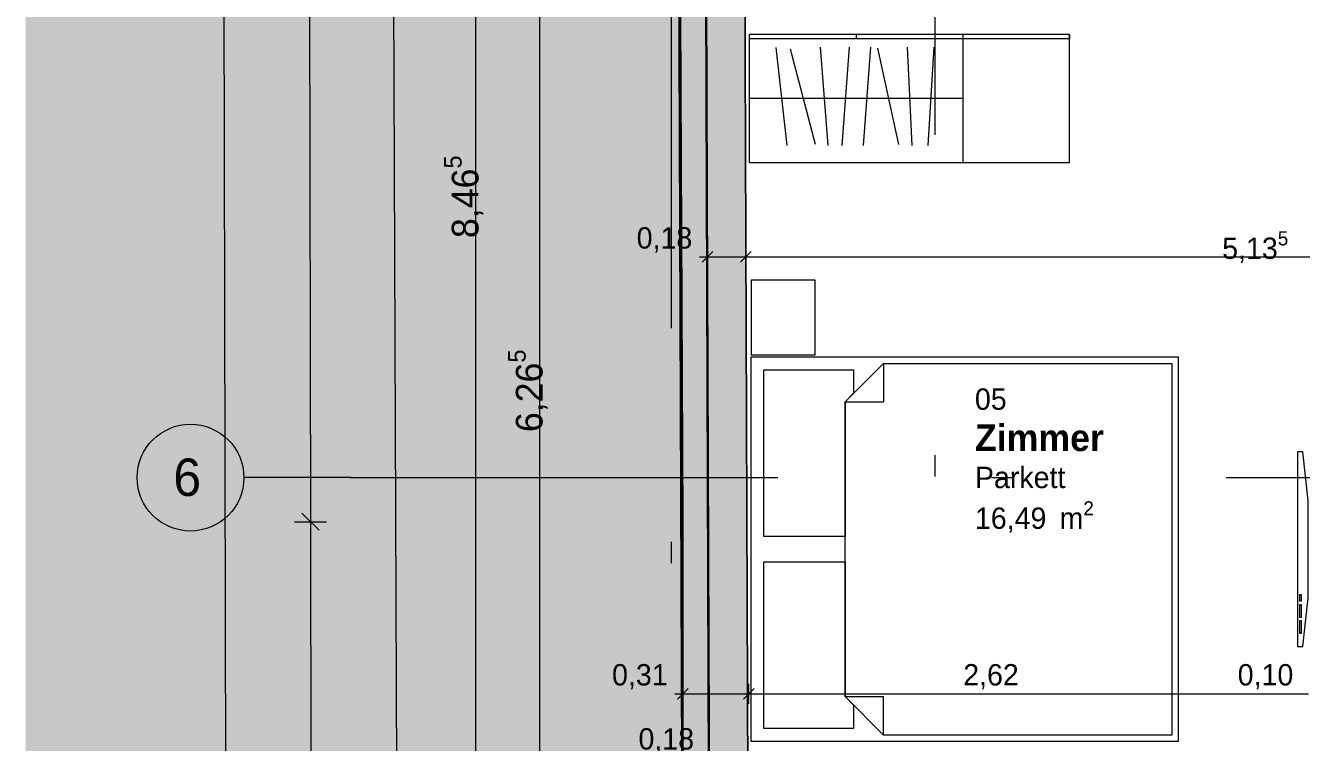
# Model space of a CAD drawing. Header units: metres. Extents: x -3 to 171, y -23 to 41.
# Drawn here: x -3.02 to 2.95, y -13.24 to -9.88 of the extents above; entities that cross this region are included whole.
import ezdxf

# ---------------------------------------------------------------- set-up
doc = ezdxf.new("R2010")
doc.units = ezdxf.units.M
doc.header["$MEASUREMENT"] = 0
doc.linetypes.add('Achse', pattern=[0.004, 0.002, -0.001, 0, -0.001])
doc.linetypes.add('Schnittlinie', pattern=[0.006, 0.003, -0.0015, 0, -0.0015])
for name, color, linetype in [('4._1.DG PP STG1_1_000 Achsraster', 7, 'Continuous'), ('4._1.DG PP STG1_1_110 Wand Aussen', 7, 'Continuous'), ('4._1.DG PP STG1_1_210 Decke', 7, 'Continuous'), ('4._1.DG PP STG1_1_220 Bodenaufbau', 7, 'Continuous'), ('4._1.DG PP STG1_1_510 Möblierung', 7, 'Continuous'), ('4._1.DG PP STG1_1_725 Nachbarbebauung', 7, 'Continuous'), ('4._1.DG PP STG1_1_810 Raum', 7, 'Continuous'), ('4._1.DG PP STG1_1_851 Marker Schnitt', 7, 'Continuous'), ('4._1.DG PP STG1_1_950 Polierplan Bemaßung', 7, 'Continuous'), ('4._1.DG PP STG1_1_Neubau_840 Baulinien', 7, 'Continuous')]:
    doc.layers.add(name, color=color, linetype=linetype)
doc.styles.add('ERSTELLTER_STIL_2', font='')
doc.styles.add('ERSTELLTER_STIL_6', font='')
doc.styles.get('ERSTELLTER_STIL_2').set_extended_font_data('Eurostile')
doc.styles.get('ERSTELLTER_STIL_6').set_extended_font_data('Eurostile', bold=True)
doc.linetypes.add('Grenze Grundstück', pattern='A,0,[1,415_260415_PP_VA_1_7 1 DG1.Shx,S=0.00031746,R=0,X=0,Y=0],-0.04,0', length=0.04)

msp = doc.modelspace()

# ---------------------------------------------------------------- hatches: boundary and pattern name
at = {"layer": '4._1.DG PP STG1_1_110 Wand Aussen', "linetype": 'Continuous', "lineweight": 13, "true_color": 0xff6400}
msp.add_hatch(color=30, dxfattribs=at).paths.add_polyline_path([(0.1795, -14.875), (0.1418, -4.5687), (0.0218, -4.5692), (0.0595, -14.875)])
at = {"layer": '4._1.DG PP STG1_1_110 Wand Aussen', "linetype": 'Continuous', "lineweight": 0, "true_color": 0x373737}
msp.add_hatch(color=250, dxfattribs=at).paths.add_polyline_path([(0.1845, -14.87), (0.1468, -4.5687), (0.1418, -4.5687), (0.1795, -14.87)])
at = {"layer": '4._1.DG PP STG1_1_110 Wand Aussen', "linetype": 'Continuous', "lineweight": 13, "true_color": 0x3f7f02}
msp.add_hatch(color=76, dxfattribs=at).paths.add_polyline_path([(0.3639, -14.69), (0.3268, -4.5681), (0.1468, -4.5687), (0.1839, -14.69)])
at = {"layer": '4._1.DG PP STG1_1_725 Nachbarbebauung', "linetype": 'Continuous', "lineweight": 0, "true_color": 0x1f1f1f}
msp.add_hatch(color=250, dxfattribs=at).paths.add_polyline_path([(-3.0225, -22.5231), (0.0585, -22.5231), (0.0528, -14.1947), (0.0564, -12.2031), (0.0099, -2.0785), (-3.0225, -2.0701)])

# ---------------------------------------------------------------- linework, layer by layer
at = {"layer": '4._1.DG PP STG1_1_000 Achsraster', "color": 5, "linetype": 'Achse', "lineweight": 0, "ltscale": 1000}
for p, q in [((0, 3), (0, -22.5231)), ((-1.5, -12), (-2, -12)), ((-1.5, -12), (21, -12))]:
    msp.add_line(p, q, dxfattribs=at)
at = {"layer": '4._1.DG PP STG1_1_000 Achsraster', "color": 5, "linetype": 'Continuous', "lineweight": 0, "ltscale": 1000}
msp.add_circle((-2.25, -12), 0.25, dxfattribs=at)
at = {"layer": '4._1.DG PP STG1_1_000 Achsraster', "color": 5, "linetype": 'Achse', "lineweight": 0, "ltscale": 1000}
msp.add_point((-1.5, -12), dxfattribs=at)
msp.add_point((-1.5, -12), dxfattribs=at)
at = {"layer": '4._1.DG PP STG1_1_110 Wand Aussen', "color": 7, "linetype": 'Continuous', "lineweight": 13, "ltscale": 1000}
for p, q in [((0.0218, -4.5692), (0.0595, -14.875)), ((0.1418, -4.5687), (0.1795, -14.87))]:
    msp.add_line(p, q, dxfattribs=at)
at = {"layer": '4._1.DG PP STG1_1_110 Wand Aussen', "color": 7, "linetype": 'Continuous', "lineweight": 18, "ltscale": 1000}
msp.add_line((0.1468, -4.5687), (0.1839, -14.69), dxfattribs=at)
at = {"layer": '4._1.DG PP STG1_1_110 Wand Aussen', "color": 7, "linetype": 'Continuous', "lineweight": 13, "ltscale": 1000, "flags": 128}
msp.add_lwpolyline([(0.0168, -4.5692), (0.055, -15)], dxfattribs=at)
at = {"layer": '4._1.DG PP STG1_1_110 Wand Aussen', "color": 7, "linetype": 'Continuous', "lineweight": 18, "ltscale": 1000, "flags": 128}
msp.add_lwpolyline([(0.3639, -14.69), (0.3328, -6.225)], dxfattribs=at)
at = {"layer": '4._1.DG PP STG1_1_210 Decke', "color": 255, "linetype": 'Continuous', "lineweight": 13, "ltscale": 1000, "flags": 128}
msp.add_lwpolyline([(3.625, -0.13), (0.1305, -0.13), (0.1845, -14.87), (5.505, -14.87), (5.505, -15.84), (13.475, -15.84), (13.475, -14.87), (18.8055, -14.87), (18.8546, -0.13), (15.325, -0.13), (15.325, -0.53), (12.525, -0.53), (12.525, -0.13), (6.455, -0.13), (6.455, -0.53), (3.625, -0.53)], close=True, dxfattribs=at)
at = {"layer": '4._1.DG PP STG1_1_220 Bodenaufbau', "color": 7, "linetype": 'Continuous', "lineweight": 13, "ltscale": 1000, "true_color": 0xf4f4f4, "flags": 128}
msp.add_lwpolyline([(0.3111, -0.31), (0.3639, -14.69), (18.6261, -14.69), (18.674, -0.31), (15.505, -0.31), (15.505, -0.71), (12.345, -0.71), (12.345, -0.31), (6.635, -0.31), (6.635, -0.71), (3.445, -0.71), (3.445, -0.31)], close=True, dxfattribs=at)
at = {"layer": '4._1.DG PP STG1_1_510 Möblierung', "color": 8, "linetype": 'Continuous', "lineweight": 13, "ltscale": 1000, "true_color": 0x7e7f7f}
for p, q in [((1.8664, -9.945), (0.3664, -9.945)), ((0.8664, -9.925), (0.8664, -9.945)), ((1.3664, -9.925), (1.3664, -9.945)), ((1.3664, -9.925), (1.3664, -10.525)), ((1.8664, -9.925), (1.8664, -9.945)), ((0.4907, -9.9856), (0.5421, -10.4444)), ((0.5574, -9.9918), (0.6753, -10.4382)), ((0.6989, -9.9848), (0.7339, -10.4452)), ((0.8337, -9.9848), (0.7991, -10.4452)), ((0.9338, -9.9848), (0.899, -10.4452)), ((0.9673, -9.9894), (1.0655, -10.4406)), ((1.1052, -9.9844), (1.1276, -10.4456)), ((1.2307, -9.9846), (1.2021, -10.4454)), ((1.3664, -10.225), (0.3664, -10.225)), ((0.675, -11.075), (0.375, -11.075)), ((0.375, -11.075), (0.375, -11.425)), ((0.675, -11.425), (0.675, -11.075)), ((0.375, -11.425), (0.675, -11.425)), ((0.375, -13.235), (0.375, -11.435)), ((0.375, -11.435), (2.375, -11.435)), ((0.815, -11.645), (0.995, -11.465)), ((0.995, -11.465), (2.345, -11.465)), ((0.995, -11.465), (0.995, -11.645)), ((2.345, -11.465), (2.345, -12.335)), ((2.375, -11.435), (2.375, -13.235)), ((0.815, -12.335), (0.815, -11.645)), ((0.815, -11.645), (0.995, -11.645)), ((0.815, -13.025), (0.815, -12.335)), ((2.345, -12.335), (2.345, -13.205)), ((2.9441, -12.5781), (2.9441, -12.5477)), ((2.9441, -12.5477), (2.9504, -12.5477)), ((2.9504, -12.5781), (2.9441, -12.5781)), ((2.9441, -12.6541), (2.9441, -12.5933)), ((2.9441, -12.5933), (2.9504, -12.5933)), ((2.9504, -12.5477), (2.9504, -12.5781)), ((2.9504, -12.5933), (2.9504, -12.6541)), ((2.9504, -12.6541), (2.9441, -12.6541)), ((2.9441, -12.73), (2.9441, -12.6692)), ((2.9441, -12.6692), (2.9504, -12.6692)), ((2.9504, -12.6692), (2.9504, -12.73)), ((2.9504, -12.73), (2.9441, -12.73)), ((0.995, -13.205), (0.815, -13.025)), ((0.815, -13.025), (0.995, -13.025)), ((0.995, -13.205), (0.995, -13.025)), ((2.375, -13.235), (0.375, -13.235)), ((2.345, -13.205), (0.995, -13.205))]:
    msp.add_line(p, q, dxfattribs=at)
at = {"layer": '4._1.DG PP STG1_1_510 Möblierung', "color": 8, "linetype": 'Continuous', "lineweight": 13, "ltscale": 1000, "true_color": 0x7e7f7f, "flags": 128}
for points in [[(1.8664, -9.925), (0.3664, -9.925), (0.3664, -10.525), (1.8664, -10.525)], [(0.815, -12.275), (0.435, -12.275), (0.435, -11.495), (0.855, -11.495), (0.855, -11.605), (0.815, -11.645)], [(2.9341, -11.8792), (2.9341, -12.7908), (2.9591, -12.7908), (2.9841, -12.5629), (2.9841, -12.1071), (2.9591, -11.8792)], [(0.815, -13.025), (0.855, -13.065), (0.855, -13.175), (0.435, -13.175), (0.435, -12.395), (0.815, -12.395)]]:
    msp.add_lwpolyline(points, close=True, dxfattribs=at)
at = {"layer": '4._1.DG PP STG1_1_725 Nachbarbebauung', "color": 8, "linetype": 'Continuous', "lineweight": 13, "ltscale": 1000, "flags": 128}
msp.add_lwpolyline([(0.0585, -22.5231), (0.0528, -14.1947), (0.0564, -12.2031), (0.0099, -2.0785), (-3.0225, -2.0701)], dxfattribs=at)
at = {"layer": '4._1.DG PP STG1_1_851 Marker Schnitt', "color": 7, "linetype": 'Schnittlinie', "lineweight": 13, "ltscale": 1000}
msp.add_line((1.235, 4.805), (1.235, -18.6375), dxfattribs=at)
at = {"layer": '4._1.DG PP STG1_1_950 Polierplan Bemaßung', "color": 1, "linetype": 'Continuous', "lineweight": 13, "ltscale": 1000, "true_color": 0xfb0106}
for p, q in [((-2.1122, -0.0044), (-2.0682, -22.5231)), ((-1.7122, -0.0036), (-1.6884, -12.2065)), ((-1.2816, -13.9353), (-1.3325, -1.0753)), ((-1.6483, -12.2464), (-1.7285, -12.1666)), ((-1.7634, -12.2066), (-1.6134, -12.2063)), ((-1.6884, -12.2065), (-1.6682, -22.5231))]:
    msp.add_line(p, q, dxfattribs=at)
at = {"layer": '4._1.DG PP STG1_1_950 Polierplan Bemaßung', "color": 76, "linetype": 'Continuous', "lineweight": 13, "ltscale": 1000, "true_color": 0x3f7f02}
for p, q in [((-0.9137, -14.69), (-0.9137, -6.225)), ((0.1706, -11.013), (0.1706, -10.9193)), ((0.3501, -11.013), (0.3501, -10.9193)), ((0.1331, -10.9661), (0.1706, -10.9661)), ((0.1956, -10.9411), (0.1456, -10.9911)), ((0.1706, -10.9661), (0.3501, -10.9661)), ((0.3751, -10.9411), (0.3251, -10.9911)), ((0.3501, -10.9661), (5.485, -10.9661))]:
    msp.add_line(p, q, dxfattribs=at)
at = {"layer": '4._1.DG PP STG1_1_950 Polierplan Bemaßung', "color": 6, "linetype": 'Continuous', "lineweight": 13, "ltscale": 1000, "true_color": 0xfb02fe}
for p, q in [((-0.6137, -14.69), (-0.6137, -8.425)), ((0.0178, -13.0117), (0.0553, -13.0117)), ((0.0803, -12.9867), (0.0303, -13.0367)), ((0.0553, -13.0586), (0.0553, -12.9648)), ((0.0553, -13.0117), (0.3639, -13.0117)), ((0.3889, -12.9867), (0.3389, -13.0367)), ((0.3639, -13.0586), (0.3639, -12.9648)), ((0.3639, -13.0117), (2.985, -13.0117))]:
    msp.add_line(p, q, dxfattribs=at)
at = {"layer": '4._1.DG PP STG1_1_Neubau_840 Baulinien', "color": 76, "linetype": 'Grenze Grundstück', "lineweight": 13, "ltscale": 1000, "true_color": 0x3f7f02, "flags": 128}
msp.add_lwpolyline([(0.0612, -22.5231), (0.0564, -12.2031), (0, -0.0002), (18.985, -0.0012), (18.958, -11.4452), (18.9035, -19.5703), (18.8897, -22.5231)], dxfattribs=at)

# ---------------------------------------------------------------- texts
at = {"layer": '4._1.DG PP STG1_1_000 Achsraster', "color": 5, "linetype": 'Continuous', "lineweight": 0, "insert": (-2.3305, -11.9107), "char_height": 0.175, "attachment_point": 1, "style": 'ERSTELLTER_STIL_2'}
msp.add_mtext('\\A1;{\\pql;\\pt0;\\fEurostile|b0|i0|c0|p0;\\W1.000000;6}', dxfattribs=at)
at = {"layer": '4._1.DG PP STG1_1_810 Raum', "color": 7, "linetype": 'Continuous', "lineweight": 13, "attachment_point": 1}
for s, insert, char_height, style in [('\\A1;{\\pql;\\pt0;\\fEurostile|b0|i0|c0|p0;\\W1.000000;05}', (1.423, -11.5825), 0.1, 'ERSTELLTER_STIL_2'), ('\\A1;{\\pql;\\pt0;\\fEurostile|b1|i0|c0|p0;\\W1.000000;Zimmer}', (1.423, -11.7507), 0.125, 'ERSTELLTER_STIL_6'), ('\\A1;{\\pql;\\pt0;\\fEurostile|b0|i0|c0|p0;\\W1.000000;Parkett}', (1.423, -11.9491), 0.1, 'ERSTELLTER_STIL_2'), ('\\A1;{\\pql;\\pt0,0.05;\\fEurostile|b0|i0|c0|p0;\\W1.000000;16,49\\fEurostile|b0|i0|c0|p0;\\W1.000000;\\A1{\\H.66x;\\S^  ;}\\fEurostile|b0|i0|c0|p0;\\W1.000000; m\\fEurostile|b0|i0|c0|p0;\\W1.000000;\\A1{\\H.66x;\\S2^  ;}}', (1.423, -12.1106), 0.1, 'ERSTELLTER_STIL_2')]:
    msp.add_mtext(s, dxfattribs=dict(at, insert=insert, char_height=char_height, style=style))
at = {"layer": '4._1.DG PP STG1_1_950 Polierplan Bemaßung', "color": 76, "linetype": 'Continuous', "lineweight": 13, "true_color": 0x3f7f02, "insert": (-0.865, -10.8784), "char_height": 0.125, "attachment_point": 7, "rotation": 90, "style": 'ERSTELLTER_STIL_2'}
msp.add_mtext('\\A1;{\\pql;\\fEurostile|b0|i0|c0|p0;\\W1.000000;8,46\\fEurostile|b0|i0|c0|p0;\\W1.000000;\\A1{\\H.66x;\\S5^  ;}}', dxfattribs=at)
at = {"layer": '4._1.DG PP STG1_1_950 Polierplan Bemaßung', "color": 76, "linetype": 'Continuous', "lineweight": 13, "true_color": 0x3f7f02, "char_height": 0.1, "width": 0.306373, "attachment_point": 7, "style": 'ERSTELLTER_STIL_2'}
for insert in [(-0.1608, -10.9461), (-0.1523, -13.2917)]:
    msp.add_mtext('\\A1;{\\pql;\\fEurostile|b0|i0|c0|p0;\\W1.000000;0,18}', dxfattribs=dict(at, insert=insert))
at = {"layer": '4._1.DG PP STG1_1_950 Polierplan Bemaßung', "color": 76, "linetype": 'Continuous', "lineweight": 13, "true_color": 0x3f7f02, "insert": (2.5808, -11.0051), "char_height": 0.1, "attachment_point": 7, "style": 'ERSTELLTER_STIL_2'}
msp.add_mtext('\\A1;{\\pql;\\fEurostile|b0|i0|c0|p0;\\W1.000000;5,13\\fEurostile|b0|i0|c0|p0;\\W1.000000;\\A1{\\H.66x;\\S5^  ;}}', dxfattribs=at)
at = {"layer": '4._1.DG PP STG1_1_950 Polierplan Bemaßung', "color": 6, "linetype": 'Continuous', "lineweight": 13, "true_color": 0xfb02fe, "insert": (-0.565, -11.7869), "char_height": 0.125, "attachment_point": 7, "rotation": 90, "style": 'ERSTELLTER_STIL_2'}
msp.add_mtext('\\A1;{\\pql;\\fEurostile|b0|i0|c0|p0;\\W1.000000;6,26\\fEurostile|b0|i0|c0|p0;\\W1.000000;\\A1{\\H.66x;\\S5^  ;}}', dxfattribs=at)
at = {"layer": '4._1.DG PP STG1_1_950 Polierplan Bemaßung', "color": 6, "linetype": 'Continuous', "lineweight": 13, "true_color": 0xfb02fe, "char_height": 0.1, "width": 0.306373, "attachment_point": 7, "style": 'ERSTELLTER_STIL_2'}
for s, insert in [('\\A1;{\\pql;\\fEurostile|b0|i0|c0|p0;\\W1.000000;0,31}', (-0.2761, -12.9917)), ('\\A1;{\\pql;\\fEurostile|b0|i0|c0|p0;\\W1.000000;2,62}', (1.3681, -12.9917)), ('\\A1;{\\pql;\\fEurostile|b0|i0|c0|p0;\\W1.000000;0,10}', (2.6536, -12.9917))]:
    msp.add_mtext(s, dxfattribs=dict(at, insert=insert))

doc.saveas('drawing.dxf')
